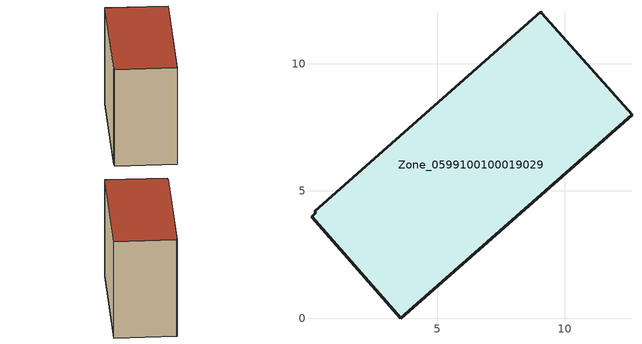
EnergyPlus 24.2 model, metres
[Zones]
Zone_0599100100019029
 floor ground (C_G): 9.11,11.99 12.65,8 3.56,0 0.05,3.99 0.23,4.15 0.17,4.21 9.07,12.04 z3.95
 wall outside (C_F): 12.65,8 9.11,11.99 9.07,12.04 0.17,4.21 0.23,4.15 0.05,3.99 3.56,0 12.65,8 z3.95:13.08
 roof outside (C_R): 9.07,12.04 0.17,4.21 0.23,4.15 0.05,3.99 3.56,0 12.65,8 9.11,11.99 z13.08
[BUILDING]
Pand.0599100100019029: North Axis=0; Terrain=City; Loads Convergence Tolerance Value=0.04; Temperature Convergence Tolerance Value=0.4; Solar Distribution=FullExterior; Maximum Number of Warmup Days=25; Minimum Number of Warmup Days=1
[Site:Location]
Rotterdam.The.Hague.AP_ZH_NLD Design_Conditions: Latitude=51.96; Longitude=4.45; Time Zone=1; Elevation=-4.5
[SITE:GROUNDTEMPERATURE:BUILDINGSURFACE]
18, 18, 18, 18, 18, 18, 18, 18, 18, 18, 18, 18
[MATERIAL] Thermal Absorptance=0.9; Solar Absorptance=0.7; Visible Absorptance=0.7
Name | Roughness | Thickness | Conductivity | Density | Specific Heat
G.TI.2015-2018 | MediumSmooth | 0.15 | 0.0428571 | 540 | 1210
F.TI.2015-2018 | Rough | 0.3 | 0.0666667 | 1920 | 840
R.TI.2015-2018 | MediumRough | 0.2 | 0.0333333 | 1500 | 1000
[CONSTRUCTION]
C_G: G.TI.2015-2018
C_F: F.TI.2015-2018
C_R: R.TI.2015-2018
[ZONE]
Zone_0599100100019029: Type=1; Multiplier=1; Ceiling Height=Autocalculate; Volume=Autocalculate; Floor Area=autocalculate; Part of Total Floor Area=Yes
[ZONEINFILTRATION:DESIGNFLOWRATE]
Infil_Zone_0599100100019029: Zone or ZoneList or Space or SpaceList=Zone_0599100100019029; Schedule=AlwaysOn; Design Flow Rate Calculation Method=Flow/Area; Flow Rate per Floor Area=0.0015; Constant Term Coefficient=1; Temperature Term Coefficient=0; Velocity Term Coefficient=0; Velocity Squared Term Coefficient=0
[HVACTEMPLATE:ZONE:IDEALLOADSAIRSYSTEM]
Zone_0599100100019029: Maximum Heating Supply Air Temperature=50; Minimum Cooling Supply Air Temperature=13; Maximum Heating Supply Air Humidity Ratio=0.0156; Minimum Cooling Supply Air Humidity Ratio=0.0077; Heating Limit=NoLimit; Cooling Limit=NoLimit; Dehumidification Control Type=ConstantSensibleHeatRatio; Cooling Sensible Heat Ratio=0.7; Dehumidification Setpoint=60; Humidification Control Type=None; Humidification Setpoint=30; Outdoor Air Method=None; Outdoor Air Flow Rate per Person=0.00944; Outdoor Air Flow Rate per Zone Floor Area=0; Outdoor Air Flow Rate per Zone=0; Demand Controlled Ventilation Type=None; Outdoor Air Economizer Type=NoEconomizer; Heat Recovery Type=None; Sensible Heat Recovery Effectiveness=0.7; Latent Heat Recovery Effectiveness=0.65
[ZONECONTROL:THERMOSTAT]
ThermostatControl_Zone_0599100100019029: Zone or ZoneList=Zone_0599100100019029; Control Type Schedule=DualSetpointControlType; Control 1=Thermostat_Zone_0599100100019029; Temperature Difference Between Cutout And Setpoint=0
[THERMOSTATSETPOINT:DUALSETPOINT]
Thermostat_Zone_0599100100019029: Heating Setpoint Temperature Schedule=HeatingSetpoint_Zone_0599100100019029; Cooling Setpoint Temperature Schedule=CoolingSetpoint_Zone_0599100100019029
[SCHEDULE:COMPACT]
HeatingSetpoint_Zone_0599100100019029: Through: 12/31, For: AllDays, Until: 24:00, 21
CoolingSetpoint_Zone_0599100100019029: Through: 12/31, For: AllDays, Until: 24:00, 24
DualSetpointControlType: Through: 12/31, For: AllDays, Until: 24:00, 4
AlwaysOn: Through: 12/31, For: AllDays, Until: 24:00, 1
